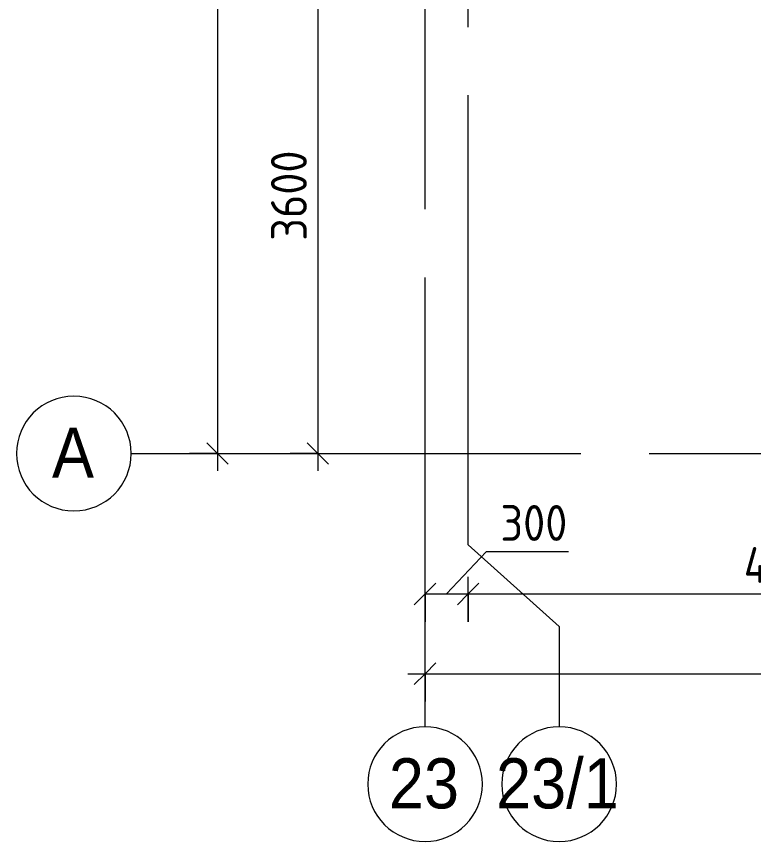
# Model space of a CAD drawing. Header units: millimetres. Extents: x 81711 to 274967, y -8553 to 29000.
# Drawn here: x 81711 to 86850, y -2706 to 3048 of the extents above; entities that cross this region are included whole.
import ezdxf

# ---------------------------------------------------------------- set-up
doc = ezdxf.new("R2010")
doc.units = ezdxf.units.MM
doc.linetypes.add('Осевая', pattern=[3175, 635, -476.25, 1587.5, -476.25])
for name, color, linetype, lineweight in [('A-ANNO-DIMS', 7, 'Continuous', 9), ('A-ANNO-DIMS-100', 7, 'Continuous', 9), ('Оси', 7, 'Continuous', 9), ('Оси-1', 7, 'Continuous', 20), ('Оси-2', 7, 'Осевая', 9)]:
    doc.layers.add(name, color=color, linetype=linetype, lineweight=lineweight)
doc.styles.add('Arial', font='arial.ttf', dxfattribs={"width": 0.9, "height": 350})
doc.styles.add('ISOCPEUR', font='isocpeur.ttf', dxfattribs={"width": 0.9, "height": 250})
doc.dimstyles.new('ISO-2_5_0_9К_БОЛЬШОЙ', dxfattribs={"dimscale": 304.8, "dimtxt": 248.995294, "dimasz": 0.492126, "dimexe": 0.393701, "dimexo": 0.984252, "dimgap": 0, "dimtad": 1, "dimdec": 0, "dimrnd": 10, "dimzin": 0, "dimdsep": 46, "dimtxsty": 'ISOCPEUR', "dimblk1": 'OBLIQUE', "dimblk2": 'OBLIQUE', "dimsah": 1, "dimcen": 0.09, "dimdle": 0.393701, "dimazin": 0, "dimtfac": 1, "dimtdec": 4, "dimtix": 1, "dimtmove": 1, "dimatfit": 3, "dimfxl": 1, "dimtvp": 1, "dimtolj": 1, "dimtzin": 0, "dimarcsym": 2})
doc.dimstyles.new('ISO-2_5_0_9К_БОЛЬШОЙ_1', dxfattribs={"dimscale": 304.8, "dimtxt": 248.995294, "dimasz": 0.492126, "dimexe": 0.393701, "dimexo": 0.984252, "dimgap": 0, "dimtad": 1, "dimdec": 0, "dimrnd": 10, "dimzin": 0, "dimdsep": 46, "dimtxsty": 'ISOCPEUR', "dimblk1": 'OBLIQUE', "dimblk2": 'OBLIQUE', "dimsah": 1, "dimcen": 0.09, "dimdle": 0.393701, "dimazin": 0, "dimtfac": 1, "dimtdec": 4, "dimtix": 1, "dimtmove": 0, "dimatfit": 3, "dimfxl": 1, "dimtvp": 1, "dimtolj": 1, "dimtzin": 0, "dimarcsym": 2})
doc.dimstyles.new('ISO-2_5_0_9К_БОЛЬШОЙ_2', dxfattribs={"dimscale": 304.8, "dimtxt": 248.995294, "dimasz": 0.492126, "dimexe": 0.393701, "dimexo": 0.984252, "dimgap": 0, "dimtad": 1, "dimdec": 0, "dimrnd": 10, "dimzin": 0, "dimdsep": 46, "dimtxsty": 'ISOCPEUR', "dimblk1": 'OBLIQUE', "dimblk2": 'OBLIQUE', "dimsah": 1, "dimcen": 0.09, "dimdle": 0.393701, "dimazin": 0, "dimtfac": 1, "dimtdec": 4, "dimtix": 1, "dimtmove": 2, "dimatfit": 3, "dimfxl": 1, "dimtvp": 1, "dimtolj": 1, "dimtzin": 0, "dimarcsym": 2})

# ---------------------------------------------------------------- blocks, each defined once
blk = doc.blocks.new('Ось сетки - D8-29747960-План отделки стен 1 этажа в осях 23_1-33')
at = {"layer": 'Оси-1'}
for start, end in [(360, 180), (180, 360)]:
    blk.add_arc((0, 0), 4, start, end, dxfattribs=at)
blk = doc.blocks.new('DIMBLOCK1-План отделки стен 1 этажа в осях 23_1-33')
at = {"layer": 'A-ANNO-DIMS-100'}
for p, q in [((84985.3, -685.9), (84710, -979.4)), ((85559.4, -685.9), (84985.3, -685.9)), ((84560, -1173.3), (84560, -859.4)), ((84860, -1173.3), (84860, -859.4)), ((84560, -979.4), (84860, -979.4)), ((84560, -979.4), (84560, -1173.3)), ((84860, -979.4), (84860, -1173.3))]:
    blk.add_line(p, q, dxfattribs=at)
at = {"layer": 'A-ANNO-DIMS-100', "lineweight": 20}
for p, q in [((84560, -979.4), (84635, -904.4)), ((84860, -979.4), (84935, -904.4)), ((84560, -979.4), (84485, -1054.4)), ((84860, -979.4), (84785, -1054.4))]:
    blk.add_line(p, q, dxfattribs=at)
at = {"layer": 'A-ANNO-DIMS-100', "color": 0, "insert": (85085.3, -359.3), "char_height": 250, "width": 568.858, "attachment_point": 1, "line_spacing_factor": 1.149209, "style": 'ISOCPEUR'}
blk.add_mtext('300', dxfattribs=at)
blk = doc.blocks.new('_Oblique')
at = {"color": 0, "linetype": 'ByBlock', "lineweight": -2}
blk.add_line((-0.5, -0.5), (0.5, 0.5), dxfattribs=at)
blk = doc.blocks.new('DIMBLOCK2-План отделки стен 1 этажа в осях 23_1-33')
at = {"layer": 'A-ANNO-DIMS-100'}
for p, q in [((84860, -1173.3), (84860, -859.4)), ((89360, -1173.3), (89360, -859.4)), ((84860, -979.4), (89360, -979.4)), ((84860, -979.4), (84860, -1173.3)), ((89360, -979.4), (89360, -1173.3))]:
    blk.add_line(p, q, dxfattribs=at)
at = {"layer": 'A-ANNO-DIMS-100', "lineweight": 20}
for p, q in [((84860, -979.4), (84935, -904.4)), ((89360, -979.4), (89435, -904.4)), ((84860, -979.4), (84785, -1054.4)), ((89360, -979.4), (89285, -1054.4))]:
    blk.add_line(p, q, dxfattribs=at)
at = {"layer": 'A-ANNO-DIMS-100', "color": 0, "insert": (86782, -652.7), "char_height": 250, "width": 787.208, "attachment_point": 1, "line_spacing_factor": 1.149209, "style": 'ISOCPEUR'}
blk.add_mtext('4500', dxfattribs=at)
blk = doc.blocks.new('DIMBLOCK24-План отделки стен 1 этажа в осях 23_1-33')
at = {"layer": 'A-ANNO-DIMS-100', "lineweight": 20}
for p, q in [((83812.1, 3600), (83737.1, 3675)), ((83812.1, 3600), (83887.1, 3525)), ((83812.1, 0), (83737.1, 75)), ((83812.1, 0), (83887.1, -75))]:
    blk.add_line(p, q, dxfattribs=at)
at = {"layer": 'A-ANNO-DIMS-100'}
for p, q in [((83618.2, 3600), (83932.1, 3600)), ((83812.1, 3600), (83618.2, 3600)), ((83812.1, 3600), (83812.1, -120)), ((83618.2, 0), (83932.1, 0)), ((83812.1, 0), (83618.2, 0))]:
    blk.add_line(p, q, dxfattribs=at)
at = {"layer": 'A-ANNO-DIMS-100', "color": 0, "insert": (83485.5, 1484), "char_height": 250, "width": 758.478, "attachment_point": 1, "rotation": 90, "line_spacing_factor": 1.149209, "style": 'ISOCPEUR'}
blk.add_mtext('3600', dxfattribs=at)
blk = doc.blocks.new('DIMBLOCK25-План отделки стен 1 этажа в осях 23_1-33')
at = {"layer": 'A-ANNO-DIMS-100'}
for p, q in [((83112.1, 27120), (83112.1, -120)), ((82918.2, 27000), (83232.1, 27000)), ((83112.1, 27000), (82918.2, 27000)), ((82918.2, 0), (83232.1, 0)), ((83112.1, 0), (82918.2, 0))]:
    blk.add_line(p, q, dxfattribs=at)
at = {"layer": 'A-ANNO-DIMS-100', "lineweight": 20}
for p, q in [((83112.1, 27000), (83037.1, 27075)), ((83112.1, 27000), (83187.1, 26925)), ((83112.1, 0), (83037.1, 75)), ((83112.1, 0), (83187.1, -75))]:
    blk.add_line(p, q, dxfattribs=at)
at = {"layer": 'A-ANNO-DIMS-100', "color": 0, "insert": (82785.5, 13783.2), "char_height": 250, "width": 948.097, "attachment_point": 1, "rotation": 90, "line_spacing_factor": 1.149209, "style": 'ISOCPEUR'}
blk.add_mtext('27000', dxfattribs=at)
blk = doc.blocks.new('DIMBLOCK26-План отделки стен 1 этажа в осях 23_1-33')
at = {"layer": 'A-ANNO-DIMS-100'}
for p, q in [((84560, -1729.6), (84560, -1415.6)), ((125010, -1729.6), (125010, -1415.6)), ((84440, -1535.6), (125130, -1535.6)), ((84560, -1535.6), (84560, -1729.6)), ((125010, -1535.6), (125010, -1729.6))]:
    blk.add_line(p, q, dxfattribs=at)
at = {"layer": 'A-ANNO-DIMS-100', "lineweight": 20}
for p, q in [((84560, -1535.6), (84635, -1460.6)), ((125010, -1535.6), (125085, -1460.6)), ((84560, -1535.6), (84485, -1610.6)), ((125010, -1535.6), (124935, -1610.6))]:
    blk.add_line(p, q, dxfattribs=at)
at = {"layer": 'A-ANNO-DIMS-100', "color": 0, "insert": (104366, -1209), "char_height": 250, "width": 1005.558, "attachment_point": 1, "line_spacing_factor": 1.149209, "style": 'ISOCPEUR'}
blk.add_mtext('40450', dxfattribs=at)

msp = doc.modelspace()

# ---------------------------------------------------------------- linework, layer by layer
at = {"layer": 'Оси'}
for p, q in [((84860, -636.3), (84860, 1863.7)), ((84560, -1906.3), (84560, 593.7)), ((82510.7, 0), (85010.7, 0)), ((84860, -636.3), (85495, -1206.1)), ((85495, -1206.1), (85495, -1906.3))]:
    msp.add_line(p, q, dxfattribs=at)
at = {"layer": 'Оси-2'}
for p, q in [((84560, 593.7), (84560, 19415.1)), ((84860, 1863.7), (84860, 19415.1)), ((85010.7, 0), (122760, 0))]:
    msp.add_line(p, q, dxfattribs=at)

# ---------------------------------------------------------------- block references
at = {"layer": 'Оси-1', "xscale": 99.99999999999993, "yscale": 99.99999999999993, "zscale": 99.99999999999993, "rotation": 269.9999999999994}
msp.add_blockref('Ось сетки - D8-29747960-План отделки стен 1 этажа в осях 23_1-33', (82110.7, 0), dxfattribs=at)
at = {"layer": 'Оси-1', "xscale": 99.99999999999993, "yscale": 99.99999999999993, "zscale": 99.99999999999993}
for p in [(84560, -2306.3), (85495, -2306.3)]:
    msp.add_blockref('Ось сетки - D8-29747960-План отделки стен 1 этажа в осях 23_1-33', p, dxfattribs=at)

# ---------------------------------------------------------------- texts
at = {"layer": 'Оси', "char_height": 350, "attachment_point": 1, "style": 'Arial'}
for s, insert, width in [('\\fArial|b0|i0|c204|p34|;\\W.9;А', (81957.9, 181), 360.759), ('23', (84307.4, -2125.6), 606.076), ('23/1', (85054.7, -2125.6), 1060.633)]:
    msp.add_mtext(s, dxfattribs=dict(at, insert=insert, width=width))

# ---------------------------------------------------------------- dimensions: what is measured, and where the dimension line sits
at = {"layer": 'A-ANNO-DIMS'}
dim = msp.add_linear_dim(base=(83112.1, 0), p1=(83218.2, 27000), p2=(83218.2, 0), angle=90, dimstyle='ISO-2_5_0_9К_БОЛЬШОЙ_2', override={"dimpost": '<>', "dimfxl": 26999.999823}, dxfattribs=at)
dim.commit()
dim.dimension.update_dxf_attribs({"geometry": 'DIMBLOCK25-План отделки стен 1 этажа в осях 23_1-33', "text_midpoint": (82952.2, 14257.2), "dimtype": 160, "text_rotation": 90})
dim = msp.add_linear_dim(base=(83812.1, 0), p1=(83918.2, 3600), p2=(83918.2, 0), angle=90, dimstyle='ISO-2_5_0_9К_БОЛЬШОЙ_1', override={"dimpost": '<>', "dimfxl": 3600}, dxfattribs=at)
dim.commit()
dim.dimension.update_dxf_attribs({"geometry": 'DIMBLOCK24-План отделки стен 1 этажа в осях 23_1-33', "text_midpoint": (83687.1, 1800)})
dim = msp.add_linear_dim(base=(84860, -979.4), p1=(84560, -873.3), p2=(84860, -873.3), dimstyle='ISO-2_5_0_9К_БОЛЬШОЙ', override={"dimpost": '<>', "dimfxl": 300}, dxfattribs=at)
dim.commit()
dim.dimension.update_dxf_attribs({"geometry": 'DIMBLOCK1-План отделки стен 1 этажа в осях 23_1-33', "text_midpoint": (85369.8, -526), "dimtype": 160})
for base, p1, p2, override, picture, middle in [((89360, -979.4), (84860, -873.3), (89360, -873.3), {"dimpost": '<>', "dimfxl": 4500}, 'DIMBLOCK2-План отделки стен 1 этажа в осях 23_1-33', (87110, -854.4)), ((125010, -1535.6), (84560, -1429.6), (125010, -1429.6), {"dimpost": '<>', "dimfxl": 40450}, 'DIMBLOCK26-План отделки стен 1 этажа в осях 23_1-33', (104785, -1410.6))]:
    dim = msp.add_linear_dim(base=base, p1=p1, p2=p2, dimstyle='ISO-2_5_0_9К_БОЛЬШОЙ_1', override=override, dxfattribs=at)
    dim.commit()
    dim.dimension.update_dxf_attribs({"geometry": picture, "text_midpoint": middle})

doc.saveas('drawing.dxf')
